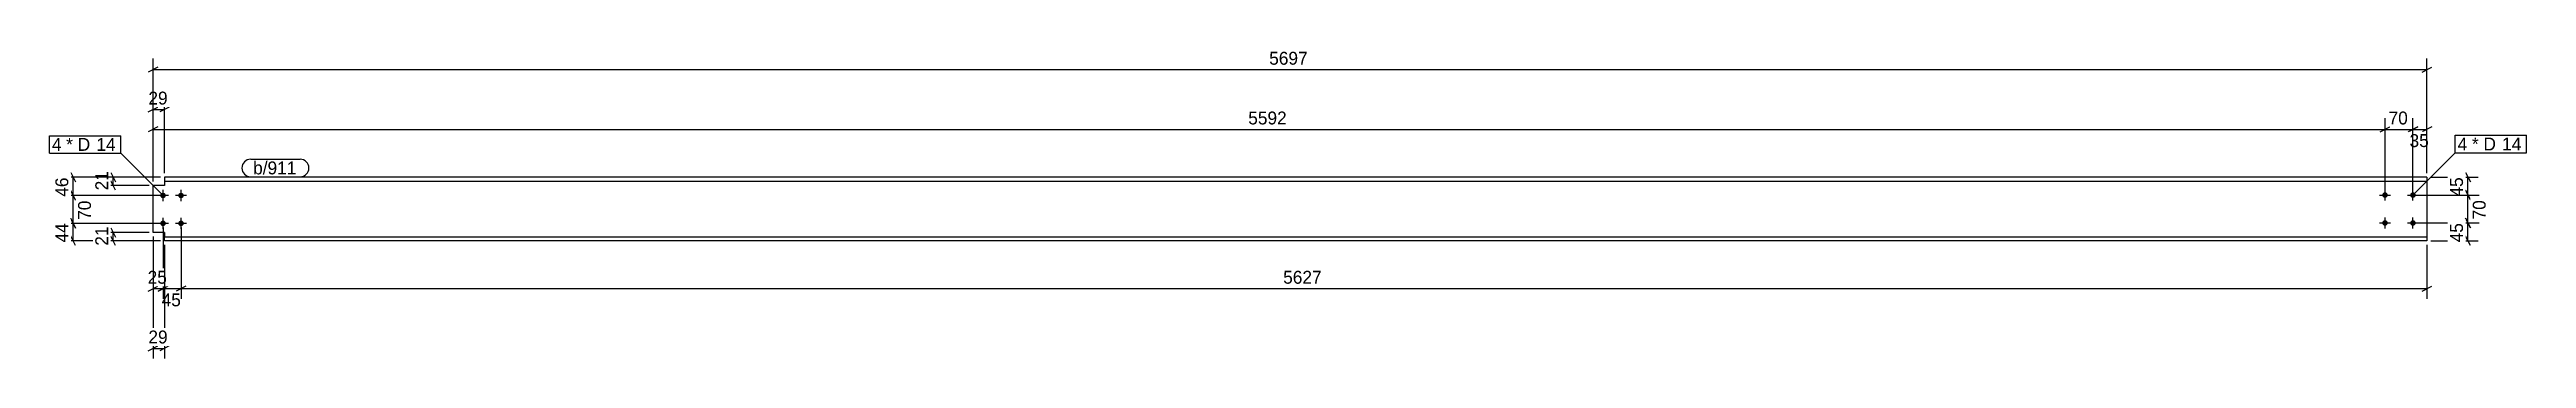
# Model space of a CAD drawing. Header units: millimetres. Extents: x 32 to 6238, y 32 to 808.
import ezdxf

# ---------------------------------------------------------------- set-up
doc = ezdxf.new("R2010")
doc.units = ezdxf.units.MM
doc.styles.add('Comic Sans MS', font='COMIC.TTF', dxfattribs={"height": 0.2})

msp = doc.modelspace()

# ---------------------------------------------------------------- hatches: boundary and pattern name
at = {"linetype": 'Continuous'}
for points in [[(309.4, 441.6, -1), (323.4, 441.6, -1)], [(354.4, 441.6, -1), (368.4, 441.6, -1)], [(5876.6, 442.6, -1), (5890.6, 442.6, -1)], [(5946.6, 442.6, -1), (5960.6, 442.6, -1)], [(309.4, 371.6, -1), (323.4, 371.6, -1)], [(354.4, 371.6, -1), (368.4, 371.6, -1)], [(5876.6, 372.6, -1), (5890.6, 372.6, -1)], [(5946.6, 372.6, -1), (5960.6, 372.6, -1)]]:
    msp.add_hatch(color=3, dxfattribs=at).paths.add_polyline_path(points)

# ---------------------------------------------------------------- linework, layer by layer
at = {"color": 8, "linetype": 'Continuous'}
for p, q in [((303.4, 763.6), (279.4, 751.6)), ((291.4, 757.6), (5988.6, 757.6)), ((5976.6, 751.6), (6000.6, 763.6)), ((291.4, 476.6), (291.4, 686)), ((320.1, 497.6), (320.1, 686)), ((279.4, 651.6), (303.4, 663.6)), ((291.4, 657.6), (320.1, 657.6)), ((291.4, 476.6), (291.4, 636)), ((332.1, 663.6), (308.1, 651.6)), ((5883.6, 452.6), (5883.6, 636)), ((5953.6, 452.6), (5953.6, 633.2)), ((5988.6, 497.6), (5988.6, 633.2)), ((303.4, 613.6), (279.4, 601.6)), ((5871.6, 601.6), (5895.6, 613.6)), ((5941.6, 601.6), (5965.6, 613.6)), ((5953.6, 607.6), (5988.6, 607.6)), ((6000.6, 613.6), (5976.6, 601.6)), ((85.4, 499.6), (97.4, 475.6)), ((185.4, 499.6), (197.4, 475.6)), ((6085.4, 499.6), (6097.4, 475.6)), ((306.4, 441.6), (65.8, 441.6)), ((85.4, 453.6), (97.4, 429.6)), ((91.4, 371.6), (91.4, 441.6)), ((310.1, 487.6), (163, 487.6)), ((197.4, 454.6), (185.4, 478.6)), ((191.4, 466.6), (191.4, 487.6)), ((5963.6, 442.6), (6117, 442.6)), ((5998.6, 487.6), (6117, 487.6)), ((6097.4, 430.6), (6085.4, 454.6)), ((6091.4, 442.6), (6091.4, 487.6)), ((97.4, 359.6), (85.4, 383.6)), ((5963.6, 372.6), (6119.8, 372.6)), ((6097.4, 360.6), (6085.4, 384.6)), ((310.1, 327.6), (63, 327.6)), ((306.4, 371.6), (65.8, 371.6)), ((97.4, 315.6), (85.4, 339.6)), ((310.1, 327.6), (163, 327.6)), ((185.4, 360.6), (197.4, 336.6)), ((197.4, 315.6), (185.4, 339.6)), ((191.4, 327.6), (191.4, 348.6)), ((316.4, 361.6), (316.4, 179.2)), ((361.4, 361.6), (361.4, 179.2)), ((5988.6, 317.6), (5988.6, 182)), ((5998.6, 327.6), (6117, 327.6)), ((6097.4, 315.6), (6085.4, 339.6)), ((304.4, 201.6), (328.4, 213.6)), ((316.4, 207.6), (361.4, 207.6)), ((373.4, 213.6), (349.4, 201.6)), ((5976.6, 201.6), (6000.6, 213.6)), ((279.4, 51.6), (303.4, 63.6)), ((332.1, 63.6), (308.1, 51.6)), ((291.4, 57.6), (320.1, 57.6))]:
    msp.add_line(p, q, dxfattribs=at)
at = {"color": 7, "linetype": 'Continuous'}
for p, q in [((320.1, 466.6), (291.4, 466.6)), ((291.4, 348.6), (291.4, 466.6)), ((320.1, 487.6), (320.1, 477.1)), ((5988.6, 487.6), (320.1, 487.6)), ((320.1, 477.1), (320.1, 466.6)), ((5988.6, 477.1), (320.1, 477.1)), ((5988.6, 487.6), (5988.6, 327.6)), ((320.1, 348.6), (291.4, 348.6)), ((320.1, 348.6), (320.1, 338.1)), ((320.1, 327.6), (320.1, 338.1)), ((320.1, 338.1), (5988.6, 338.1)), ((5988.6, 327.6), (320.1, 327.6))]:
    msp.add_line(p, q, dxfattribs=at)
at = {"color": 3, "linetype": 'Continuous'}
for p, q in [((330.4, 441.6), (302.4, 441.6)), ((316.4, 427.6), (316.4, 455.6)), ((375.4, 441.6), (347.4, 441.6)), ((361.4, 427.6), (361.4, 455.6)), ((5869.6, 442.6), (5897.6, 442.6)), ((5883.6, 428.6), (5883.6, 456.6)), ((5939.6, 442.6), (5967.6, 442.6)), ((5953.6, 428.6), (5953.6, 456.6)), ((316.4, 357.6), (316.4, 385.6)), ((361.4, 357.6), (361.4, 385.6)), ((5869.6, 372.6), (5897.6, 372.6)), ((5883.6, 358.6), (5883.6, 386.6)), ((5939.6, 372.6), (5967.6, 372.6)), ((5953.6, 358.6), (5953.6, 386.6)), ((330.4, 371.6), (302.4, 371.6)), ((375.4, 371.6), (347.4, 371.6))]:
    msp.add_line(p, q, dxfattribs=at)

# ---------------------------------------------------------------- wipeouts: each hides what was drawn before it
at = {"color": 0}
for points in [[(64.1, 553.7), (64.1, 585.7), (38, 585.7), (38, 553.7)], [(6091.8, 554.7), (6091.8, 586.7), (6065.7, 586.7), (6065.7, 554.7)]]:
    msp.add_wipeout(points, dxfattribs=at)

# ---------------------------------------------------------------- next in the draw order: wipeouts: each hides what was drawn before it
for points in [[(3198.5, 763.6), (3198.5, 808.4), (3081.5, 808.4), (3081.5, 763.6)], [(338.2, 663.6), (338.2, 708.4), (273.3, 708.4), (273.3, 663.6)], [(64.1, 553.7), (64.1, 585.7), (38, 585.7), (38, 553.7)], [(6003.6, 556.8), (6003.6, 601.6), (5938.7, 601.6), (5938.7, 556.8)], [(6091.8, 554.7), (6091.8, 586.7), (6065.7, 586.7), (6065.7, 554.7)], [(653.8, 494.6), (653.8, 526.6), (542.1, 526.6), (542.1, 494.6)], [(6085.4, 497.6), (6040.6, 497.6), (6040.6, 432.6), (6085.4, 432.6)], [(142.2, 439.1), (97.4, 439.1), (97.4, 374.1), (142.2, 374.1)], [(371.4, 156.8), (371.4, 201.6), (306.4, 201.6), (306.4, 156.8)]]:
    msp.add_wipeout(points, dxfattribs=at)

# ---------------------------------------------------------------- next in the draw order: linework, layer by layer
at = {"color": 8, "linetype": 'Continuous'}
for p, q in [((291.4, 476.6), (291.4, 786)), ((5988.6, 497.6), (5988.6, 786)), ((5953.6, 452.6), (5953.6, 636)), ((5883.6, 607.6), (5953.6, 607.6)), ((5965.6, 613.6), (5941.6, 601.6)), ((97.4, 429.6), (85.4, 453.6)), ((91.4, 441.6), (91.4, 487.6)), ((281.4, 466.6), (163, 466.6)), ((5963.6, 442.6), (6119.8, 442.6)), ((6085.4, 454.6), (6097.4, 430.6)), ((6091.4, 372.6), (6091.4, 442.6)), ((85.4, 383.6), (97.4, 359.6)), ((306.4, 371.6), (63, 371.6)), ((91.4, 327.6), (91.4, 371.6)), ((281.4, 348.6), (163, 348.6)), ((291.4, 338.6), (291.4, 182)), ((316.4, 361.6), (316.4, 182)), ((361.4, 361.6), (361.4, 182)), ((279.4, 201.6), (303.4, 213.6)), ((291.4, 207.6), (316.4, 207.6)), ((328.4, 213.6), (304.4, 201.6)), ((373.4, 213.6), (349.4, 201.6)), ((361.4, 207.6), (5988.6, 207.6))]:
    msp.add_line(p, q, dxfattribs=at)
at = {"color": 7, "linetype": 'Continuous'}
for p, q in [((32, 547.7), (32, 591.7)), ((6059.7, 548.7), (6059.7, 592.7)), ((5953.6, 442.6), (6059.7, 548.7))]:
    msp.add_line(p, q, dxfattribs=at)

# ---------------------------------------------------------------- next in the draw order: texts
at = {"color": 3, "style": 'Comic Sans MS'}
for s, p in [('5697', (3087.9, 770)), ('29', (279.7, 670)), ('35', (5945.1, 563.2)), ('45', (312.8, 163.2))]:
    msp.add_text(s, height=32.38, dxfattribs=at).set_placement(p)
for s, p in [('45', (6079, 439)), ('70', (135.8, 380.5))]:
    msp.add_text(s, height=32.38, rotation=90.00021, dxfattribs=at).set_placement(p)

# ---------------------------------------------------------------- next in the draw order: wipeouts: each hides what was drawn before it
at = {"color": 0}
for points in [[(139.9, 553.7), (139.9, 585.7), (73.7, 585.7), (73.7, 553.7)], [(6167.5, 554.7), (6167.5, 586.7), (6101.4, 586.7), (6101.4, 554.7)], [(653.8, 494.6), (653.8, 526.6), (542.1, 526.6), (542.1, 494.6)]]:
    msp.add_wipeout(points, dxfattribs=at)

# ---------------------------------------------------------------- next in the draw order: linework, layer by layer
at = {"color": 7, "linetype": 'Continuous'}
for p, q in [((536.1, 532.6), (659.8, 532.6)), ((536.1, 488.6), (659.8, 488.6))]:
    msp.add_line(p, q, dxfattribs=at)
for centre, start, end in [((536.1, 510.6), 90, 270), ((659.8, 510.6), 270, 90)]:
    msp.add_arc(centre, 22, start, end, dxfattribs=at)

# ---------------------------------------------------------------- next in the draw order: texts
at = {"color": 3, "style": 'Comic Sans MS'}
msp.add_text('b/911', height=32.38, dxfattribs=at).set_placement((542.1, 494.6))

# ---------------------------------------------------------------- next in the draw order: wipeouts: each hides what was drawn before it
at = {"color": 0}
for points in [[(5951.1, 613.6), (5951.1, 658.4), (5886.2, 658.4), (5886.2, 613.6)], [(139.9, 553.7), (139.9, 585.7), (73.7, 585.7), (73.7, 553.7)], [(6167.5, 554.7), (6167.5, 586.7), (6101.4, 586.7), (6101.4, 554.7)], [(185.4, 506.1), (140.6, 506.1), (140.6, 448.1), (185.4, 448.1)], [(6142.2, 440.1), (6097.4, 440.1), (6097.4, 375.1), (6142.2, 375.1)], [(85.4, 382.1), (40.6, 382.1), (40.6, 317.1), (85.4, 317.1)], [(185.4, 367.1), (140.6, 367.1), (140.6, 309.1), (185.4, 309.1)], [(336.4, 213.6), (336.4, 258.4), (271.4, 258.4), (271.4, 213.6)], [(3233.5, 213.6), (3233.5, 258.4), (3116.5, 258.4), (3116.5, 213.6)]]:
    msp.add_wipeout(points, dxfattribs=at)

# ---------------------------------------------------------------- next in the draw order: linework, layer by layer
at = {"color": 8, "linetype": 'Continuous'}
for p, q in [((5883.6, 452.6), (5883.6, 636)), ((291.4, 607.6), (5883.6, 607.6)), ((5871.6, 601.6), (5895.6, 613.6)), ((310.1, 487.6), (63, 487.6)), ((306.4, 441.6), (63, 441.6)), ((5963.6, 372.6), (6117, 372.6)), ((6085.4, 384.6), (6097.4, 360.6)), ((6091.4, 327.6), (6091.4, 372.6)), ((291.4, 338.6), (291.4, 32)), ((320.1, 317.6), (320.1, 32))]:
    msp.add_line(p, q, dxfattribs=at)

# ---------------------------------------------------------------- next in the draw order: texts
at = {"color": 3, "style": 'Comic Sans MS'}
for s, height, p in [('70', 32.38, (5892.6, 620)), ('4', 32.4, (38, 553.7)), ('4', 32.4, (6065.7, 554.7)), ('25', 32.38, (277.8, 220)), ('5627', 32.38, (3122.9, 220))]:
    msp.add_text(s, height=height, dxfattribs=at).set_placement(p)
for s, p in [('21', (179, 454.5)), ('70', (6135.8, 381.5)), ('44', (79, 323.5)), ('21', (179, 315.5))]:
    msp.add_text(s, height=32.38, rotation=90.00021, dxfattribs=at).set_placement(p)

# ---------------------------------------------------------------- next in the draw order: wipeouts: each hides what was drawn before it
at = {"color": 0}
for points in [[(194.7, 553.7), (194.7, 585.7), (149.5, 585.7), (149.5, 553.7)], [(6222.4, 554.7), (6222.4, 586.7), (6177.1, 586.7), (6177.1, 554.7)]]:
    msp.add_wipeout(points, dxfattribs=at)

# ---------------------------------------------------------------- next in the draw order: wipeouts: each hides what was drawn before it
for points in [[(3146, 613.6), (3146, 658.4), (3029, 658.4), (3029, 613.6)], [(194.7, 553.7), (194.7, 585.7), (149.5, 585.7), (149.5, 553.7)], [(6222.4, 554.7), (6222.4, 586.7), (6177.1, 586.7), (6177.1, 554.7)], [(85.4, 497.1), (40.6, 497.1), (40.6, 432.1), (85.4, 432.1)], [(6085.4, 382.6), (6040.6, 382.6), (6040.6, 317.6), (6085.4, 317.6)], [(338.2, 63.6), (338.2, 108.4), (273.3, 108.4), (273.3, 63.6)]]:
    msp.add_wipeout(points, dxfattribs=at)

# ---------------------------------------------------------------- next in the draw order: linework, layer by layer
at = {"color": 7, "linetype": 'Continuous'}
for p, q in [((32, 591.7), (210.3, 591.7)), ((210.3, 547.7), (210.3, 591.7)), ((6059.7, 592.7), (6238, 592.7)), ((6238, 548.7), (6238, 592.7)), ((32, 547.7), (210.3, 547.7)), ((316.4, 441.6), (210.3, 547.7)), ((6059.7, 548.7), (6238, 548.7))]:
    msp.add_line(p, q, dxfattribs=at)

# ---------------------------------------------------------------- next in the draw order: texts
at = {"color": 3, "style": 'Comic Sans MS'}
for s, p in [('5592', (3035.4, 620)), ('* D', (73.7, 553.7)), ('14', (149.5, 553.7)), ('* D', (6101.4, 554.7)), ('14', (6177.1, 554.7)), ('29', (279.7, 70))]:
    msp.add_text(s, height=32.38, dxfattribs=at).set_placement(p)
for s, p in [('46', (79, 438.5)), ('45', (6079, 324))]:
    msp.add_text(s, height=32.38, rotation=90.00021, dxfattribs=at).set_placement(p)

doc.saveas('drawing.dxf')
